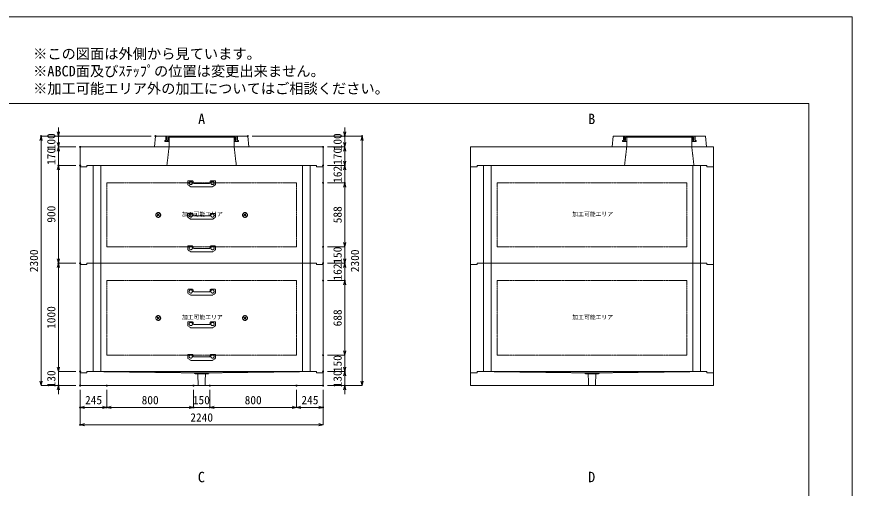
# Model space of a CAD drawing. Units: millimetres, scale not verified. Extents: x -5940 to 5940, y -4200 to 4200.
# Drawn here: x -1765 to 5940, y -146 to 4200 of the extents above; entities that cross this region are included whole.
import ezdxf
from ezdxf.enums import TextEntityAlignment as Align

# ---------------------------------------------------------------- set-up
doc = ezdxf.new("R2010")
doc.units = ezdxf.units.MM
doc.header["$LTSCALE"] = 20
doc.header["$PDMODE"] = 32
doc.header["$PDSIZE"] = 10
doc.linetypes.add('LONG_DASHED1', pattern=[7, 6, -1])
doc.linetypes.add('LONG_DOUBLE_CHAIN', pattern=[21.8, 18, -1, 0.6, -0.6, 0.6, -1])
for name, color, linetype, lineweight in [('0-0_D-TTL', 7, 'Continuous', 9), ('0-1_Defpoints', 7, 'Continuous', 9), ('0-3_D-TTL-TXT', 7, 'Continuous', 9), ('0-4_D-STR-TXT', 7, 'Continuous', 9), ('0-5_D-STR-DIM', 3, 'Continuous', 9), ('0-6_0', 7, 'Continuous', 9), ('0-7_D-STR', 7, 'Continuous', 9), ('0-9_D-STR-STR4', 134, 'LONG_DASHED1', 9), ('0-A_D-STR-STR3', 2, 'LONG_DASHED1', 9), ('0-B_D-STR-STR5', 1, 'LONG_DOUBLE_CHAIN', 9)]:
    doc.layers.add(name, color=color, linetype=linetype, lineweight=lineweight)
doc.styles.add('ＭＳ ゴシック', font='')
doc.styles.get('ＭＳ ゴシック').set_extended_font_data('MS Gothic')

# ---------------------------------------------------------------- blocks, each defined once
blk = doc.blocks.new('A$C4DE05FD1')
at = {"layer": '0-0_D-TTL', "color": 134}
for p, q in [((4000, 76000), (114800, 76000)), ((114800, 76000), (114800, 4000))]:
    blk.add_line(p, q, dxfattribs=at)
at = {"layer": '0-1_Defpoints', "color": 134}
for p, q in [((0, 84000), (118800, 84000)), ((118800, 84000), (118800, 0))]:
    blk.add_line(p, q, dxfattribs=at)
at = {"layer": '0-3_D-TTL-TXT', "style": 'ＭＳ ゴシック'}
for s, p in [('※この図面は外側から見ています。', (43260.9, 79815.7)), ('※ABCD面及びｽﾃｯﾌﾟの位置は変更出来ません。', (43260.9, 78215.7)), ('※加工可能エリア外の加工についてはご相談ください。', (43260.9, 76615.7))]:
    blk.add_text(s, height=962.2, dxfattribs=at).set_placement(p, align=Align.BOTTOM_LEFT)
blk = doc.blocks.new('_Open30')
at = {"layer": '0-6_0'}
blk.add_line((0, 0), (-20, 0), dxfattribs=at)
blk.add_lwpolyline([(-20, 5.36), (0, 0), (-20, -5.36)], dxfattribs=at)
blk = doc.blocks.new('A$C31CA379A')
at = {"layer": '0-4_D-STR-TXT', "style": 'ＭＳ ゴシック'}
for s, p in [('A', (-325.9, -2190.5)), ('B', (35638.6, -2190.5)), ('C', (-351.4, -35190.5)), ('D', (35638.6, -35190.5))]:
    blk.add_text(s, height=962.2, dxfattribs=at).set_placement(p, align=Align.BOTTOM_LEFT)
blk = doc.blocks.new('A$C17EB7B83')
at = {"layer": '0-7_D-STR'}
for p, q in [((-22400, 3400), (22400, 3400)), ((-22400, 3400), (-22400, -240)), ((22400, 3400), (22400, -240)), ((-21200, 0), (21200, 0))]:
    blk.add_line(p, q, dxfattribs=at)
at = {"layer": '0-7_D-STR', "linetype": 'LONG_DASHED1'}
for p, q in [((-6000, 3400), (-6400, 0)), ((6000, 3400), (6400, 0))]:
    blk.add_line(p, q, dxfattribs=at)
at = {"layer": '0-7_D-STR'}
for points in [[(-22400, -240), (-21200, -240), (-21200, 0)], [(22400, -240), (21200, -240), (21200, 0)]]:
    blk.add_lwpolyline(points, dxfattribs=at)
blk = doc.blocks.new('A$C576B1677')
at = {"layer": '0-7_D-STR'}
for p, q in [((-22400, 3400), (22400, 3400)), ((-22400, 3400), (-22400, -240)), ((22400, 3400), (22400, -240)), ((-21200, 0), (21200, 0))]:
    blk.add_line(p, q, dxfattribs=at)
at = {"layer": '0-7_D-STR', "linetype": 'LONG_DASHED1'}
for p, q in [((6400, 3400), (6000, 0)), ((18400, 3400), (18800, 0))]:
    blk.add_line(p, q, dxfattribs=at)
at = {"layer": '0-7_D-STR'}
for points in [[(-22400, -240), (-21200, -240), (-21200, 0)], [(22400, -240), (21200, -240), (21200, 0)]]:
    blk.add_lwpolyline(points, dxfattribs=at)
blk = doc.blocks.new('A$C019679C0')
at = {"layer": '0-7_D-STR'}
for p, q in [((-8700, 0), (-8500, 2000)), ((8500, 2000), (-8500, 2000)), ((8700, 0), (8500, 2000)), ((-8700, 0), (8700, 0))]:
    blk.add_line(p, q, dxfattribs=at)
at = {"layer": '0-7_D-STR', "linetype": 'LONG_DASHED1'}
for p, q in [((-6000, 0), (-6000, 1800)), ((6000, 1800), (6000, 0))]:
    blk.add_line(p, q, dxfattribs=at)
at = {"layer": '0-9_D-STR-STR4'}
for points in [[(-6600, 2000), (-6600, 1200), (-6800, 1200), (-6800, 1000), (-6000, 1000)], [(-6000, 1800), (-6200, 1800), (-6200, 1200), (-6400, 1200), (-6400, 2000)], [(-6000, 1800), (6000, 1800), (6200, 1800)], [(6600, 2000), (6600, 1200), (6800, 1200), (6800, 1000), (6000, 1000)], [(6200, 1800), (6200, 1200), (6400, 1200), (6400, 2000)]]:
    blk.add_lwpolyline(points, dxfattribs=at)
blk = doc.blocks.new('A$C539D7795')
at = {"layer": '0-7_D-STR'}
for p, q in [((-21200, -240), (-21200, 0)), ((21200, 0), (-21200, 0)), ((-22400, -240), (-21200, -240)), ((22400, -240), (22400, -2600))]:
    blk.add_line(p, q, dxfattribs=at)
at = {"layer": '0-7_D-STR', "linetype": 'LONG_DASHED1'}
for p, q in [((-1400, -240), (-20000, 0)), ((1400, -240), (20000, 0)), ((-1200, -420), (-1400, -240)), ((1400, -240), (-1400, -240)), ((1200, -420), (-1200, -420)), ((-635.4, -2600), (-705, -420)), ((635.4, -2600), (705, -420)), ((1200, -420), (1400, -240))]:
    blk.add_line(p, q, dxfattribs=at)
at = {"layer": '0-7_D-STR'}
for points in [[(22400, -240), (21200, -240), (21200, 0)], [(-22400, -240), (-22400, -2600), (22400, -2600)]]:
    blk.add_lwpolyline(points, dxfattribs=at)
blk = doc.blocks.new('A$C27844A11')
at = {"layer": '0-A_D-STR-STR3'}
for p, q in [((-2560, 1000), (-2560, 453.5)), ((-2515.5, 370.3), (-2060.4, 33.6)), ((-2460, 1100), (-1758.4, 1100)), ((1949.4, 0), (-1949.4, 0)), ((-1559.2, 917.4), (-1542, 721.3)), ((1442.4, 630), (-1442.4, 630)), ((1559.2, 917.4), (1542, 721.3)), ((2460, 1100), (1758.4, 1100)), ((2515.5, 370.3), (2060.4, 33.6)), ((2560, 1000), (2560, 453.5))]:
    blk.add_line(p, q, dxfattribs=at)
for centre in [(-2000, 700), (2000, 700)]:
    blk.add_circle(centre, 300, dxfattribs=at)
for centre, radius, start, end in [((-2460, 1000), 100, 90, 180), ((-2460, 453.5), 100, 180, 236.30993), ((-1949.4, 200), 200, 236.30993, 270), ((-1758.4, 900), 200, 5, 90), ((-1442.4, 730), 100, 185, 270), ((1442.4, 730), 100, 270, 355), ((1758.4, 900), 200, 90, 175), ((1949.4, 200), 200, 270, 303.69007), ((2460, 1000), 100, 0, 90), ((2460, 453.5), 100, 303.69007, 0)]:
    blk.add_arc(centre, radius, start, end, dxfattribs=at)
blk = doc.blocks.new('A$C19A04970')
at = {"layer": '0-7_D-STR'}
for p, q in [((-21200, 0), (21200, 0)), ((-22400, -240), (-22400, -18240)), ((22400, -240), (22400, -18240)), ((-21200, -18000), (21200, -18000))]:
    blk.add_line(p, q, dxfattribs=at)
at = {"layer": '0-7_D-STR', "linetype": 'LONG_DASHED1'}
for p, q in [((-20000, -18000), (-20000, 0)), ((-18600, -18000), (-18600, 0)), ((18600, -18000), (18600, 0)), ((20000, -18000), (20000, 0))]:
    blk.add_line(p, q, dxfattribs=at)
at = {"layer": '0-7_D-STR'}
for points in [[(-22400, -240), (-21200, -240), (-21200, 0)], [(22400, -240), (21200, -240), (21200, 0)], [(-22400, -18240), (-21200, -18240), (-21200, -18000)], [(22400, -18240), (21200, -18240), (21200, -18000)]]:
    blk.add_lwpolyline(points, dxfattribs=at)
at = {"layer": '0-B_D-STR-STR5'}
for p, q in [((17500, -3240), (17500, -15000)), ((17500, -15000), (-17500, -15000))]:
    blk.add_line(p, q, dxfattribs=at)
blk.add_lwpolyline([(17500, -3240), (-17500, -3240), (-17500, -15000)], dxfattribs=at)
blk = doc.blocks.new('A$C6562612B')
at = {"layer": '0-7_D-STR'}
for p, q in [((-21200, 0), (21200, 0)), ((-22400, -240), (-22400, -20240)), ((22400, -240), (22400, -20240)), ((-21200, -20000), (21200, -20000))]:
    blk.add_line(p, q, dxfattribs=at)
at = {"layer": '0-7_D-STR', "linetype": 'LONG_DASHED1'}
for p, q in [((-20000, -20000), (-20000, 0)), ((-18600, -20000), (-18600, 0)), ((18600, -20000), (18600, 0)), ((20000, -20000), (20000, 0))]:
    blk.add_line(p, q, dxfattribs=at)
at = {"layer": '0-7_D-STR'}
for points in [[(-22400, -240), (-21200, -240), (-21200, 0)], [(22400, -240), (21200, -240), (21200, 0)], [(-22400, -20240), (-21200, -20240), (-21200, -20000)], [(22400, -20240), (21200, -20240), (21200, -20000)]]:
    blk.add_lwpolyline(points, dxfattribs=at)
at = {"layer": '0-B_D-STR-STR5'}
for p, q in [((17500, -3240), (17500, -17000)), ((17500, -17000), (-17500, -17000))]:
    blk.add_line(p, q, dxfattribs=at)
blk.add_lwpolyline([(17500, -3240), (-17500, -3240), (-17500, -17000)], dxfattribs=at)
blk = doc.blocks.new('A$C1C640AAB')
at = {"layer": '0-B_D-STR-STR5'}
for p, q in [((-318.2, -318.2), (318.2, 318.2)), ((-318.2, 318.2), (318.2, -318.2))]:
    blk.add_line(p, q, dxfattribs=at)
blk.add_circle((0, 0), 450, dxfattribs=at)
blk = doc.blocks.new('A$C224d24dc')
at = {"layer": '0-7_D-STR'}
blk.add_blockref('A$C19A04970', (0, 0), dxfattribs=at)
at = {"layer": '0-B_D-STR-STR5'}
for p in [(-8000, -9140), (8000, -9140)]:
    blk.add_blockref('A$C1C640AAB', p, dxfattribs=at)
blk = doc.blocks.new('A$C7b34cff9')
at = {"layer": '0-7_D-STR'}
blk.add_blockref('A$C6562612B', (0, 0), dxfattribs=at)
at = {"layer": '0-B_D-STR-STR5'}
for p in [(-8000, -10140), (8000, -10140)]:
    blk.add_blockref('A$C1C640AAB', p, dxfattribs=at)

msp = doc.modelspace()

# ---------------------------------------------------------------- linework, layer by layer
at = {"layer": '0-1_Defpoints'}
for p in [(-1540, 3100), (-1380, 3100), (-485, 3100), (365, 3100), (1260, 3100), (1420, 3100), (-1180, 3000), (1060, 3000), (-1380, 2830), (-1380, 2830), (-1180, 2830), (-1180, 2830), (1060, 2830), (1260, 2830), (1060, 2668), (1260, 2668), (1060, 2080), (1060, 2080), (-1380, 1930), (-1180, 1930), (1060, 1930), (1260, 1930), (1060, 1768), (1260, 1768), (1060, 1080), (-1180, 930), (1060, 930), (1260, 930), (-1380, 800), (-1180, 800), (-1180, 800), (-935, 800), (-135, 800), (15, 800), (815, 800), (1060, 800), (1060, 800), (1260, 800), (-1180, 600), (-935, 600), (-135, 600), (15, 600), (1060, 600), (-1180, 440)]:
    msp.add_point(p, dxfattribs=at)
at = {"layer": '0-5_D-STR-DIM'}
for p, q in [((-1380, 3140), (-1380, 3180)), ((1260, 3140), (1260, 3180)), ((-525, 3100), (-1540, 3100)), ((-525, 3100), (-1380, 3100)), ((-1380, 3000), (-1380, 3100)), ((405, 3100), (1260, 3100)), ((405, 3100), (1420, 3100)), ((1260, 3000), (1260, 3100)), ((-1540, 840), (-1540, 3060)), ((-1380, 3040), (-1380, 3080)), ((1260, 3040), (1260, 3080)), ((1420, 840), (1420, 3060)), ((-1220, 3000), (-1380, 3000)), ((-1380, 3000), (-1380, 2830)), ((-1220, 3000), (-1380, 3000)), ((-1380, 2960), (-1380, 2920)), ((1100, 3000), (1260, 3000)), ((1100, 3000), (1260, 3000)), ((1260, 3000), (1260, 2830)), ((1260, 2960), (1260, 2920)), ((1260, 2870), (1260, 2910)), ((-1220, 2830), (-1380, 2830)), ((-1220, 2830), (-1380, 2830)), ((-1380, 2790), (-1380, 2750)), ((-1380, 1970), (-1380, 2790)), ((1100, 2830), (1260, 2830)), ((1100, 2830), (1260, 2830)), ((1260, 2668), (1260, 2830)), ((1260, 2790), (1260, 2750)), ((1100, 2668), (1260, 2668)), ((1100, 2668), (1260, 2668)), ((1260, 2628), (1260, 2588)), ((1260, 2120), (1260, 2628)), ((1260, 2120), (1260, 2160)), ((1100, 2080), (1260, 2080)), ((1100, 2080), (1260, 2080)), ((1260, 2080), (1260, 1930)), ((1260, 1970), (1260, 2010)), ((-1220, 1930), (-1380, 1930)), ((-1220, 1930), (-1380, 1930)), ((1100, 1930), (1260, 1930)), ((1100, 1930), (1260, 1930)), ((1260, 1768), (1260, 1930)), ((-1380, 970), (-1380, 1890)), ((1260, 1890), (1260, 1850)), ((1100, 1768), (1260, 1768)), ((1100, 1768), (1260, 1768)), ((1260, 1120), (1260, 1728)), ((1260, 1728), (1260, 1688)), ((1260, 1120), (1260, 1160)), ((1100, 1080), (1260, 1080)), ((1100, 1080), (1260, 1080)), ((1260, 1080), (1260, 930)), ((-1380, 970), (-1380, 1010)), ((1260, 970), (1260, 1010)), ((-1220, 930), (-1380, 930)), ((-1220, 930), (-1380, 930)), ((-1380, 930), (-1380, 800)), ((1100, 930), (1260, 930)), ((1100, 930), (1260, 930)), ((1260, 930), (1260, 800)), ((1260, 890), (1260, 850)), ((-1220, 800), (-1540, 800)), ((-1220, 800), (-1380, 800)), ((1100, 800), (1260, 800)), ((1100, 800), (1420, 800)), ((-1380, 760), (-1380, 720)), ((-1180, 760), (-1180, 440)), ((-1180, 760), (-1180, 600)), ((-935, 760), (-935, 600)), ((-935, 760), (-935, 600)), ((-135, 760), (-135, 600)), ((-135, 760), (-135, 600)), ((15, 760), (15, 600)), ((15, 760), (15, 600)), ((815, 760), (815, 600)), ((815, 760), (815, 600)), ((1060, 760), (1060, 600)), ((1060, 760), (1060, 440)), ((1260, 760), (1260, 720)), ((-975, 600), (-1140, 600)), ((-175, 600), (-895, 600)), ((-175, 600), (-215, 600)), ((15, 600), (-135, 600)), ((775, 600), (55, 600)), ((55, 600), (95, 600)), ((855, 600), (1020, 600)), ((1020, 440), (-1140, 440))]:
    msp.add_line(p, q, dxfattribs=at)

# ---------------------------------------------------------------- block references
at = {"layer": '0-0_D-TTL', "xscale": 0.1, "yscale": 0.1}
msp.add_blockref('A$C4DE05FD1', (-5940, -4200), dxfattribs=at)
at = {"layer": '0-4_D-STR-TXT', "xscale": 0.1, "yscale": 0.1}
msp.add_blockref('A$C31CA379A', (-60, 3400), dxfattribs=at)
at = {"layer": '0-5_D-STR-DIM', "xscale": 2, "yscale": 2}
for p, rotation in [((-1540, 3100), 90), ((-1380, 3100), 270), ((1260, 3100), 270), ((1420, 3100), 90), ((-1380, 3000), 270), ((1260, 3000), 270), ((-1380, 3000), 90), ((1260, 3000), 90), ((1260, 2830), 270), ((-1380, 2830), 90), ((-1380, 2830), 90), ((1260, 2830), 90), ((1260, 2668), 90), ((1260, 2668), 90), ((1260, 2080), 270), ((1260, 2080), 270), ((-1380, 1930), 270), ((-1380, 1930), 90), ((1260, 1930), 270), ((1260, 1930), 90), ((1260, 1768), 90), ((1260, 1768), 90), ((1260, 1080), 270), ((1260, 1080), 270), ((-1380, 930), 270), ((-1380, 930), 270), ((1260, 930), 270), ((1260, 930), 90), ((-1540, 800), 270), ((-1380, 800), 90), ((1260, 800), 90), ((1420, 800), 270), ((-1180, 600), 180), ((-935, 600), 180), ((15, 600), 180), ((15, 600), 180), ((815, 600), 180), ((-1180, 440), 180)]:
    msp.add_blockref('_Open30', p, dxfattribs=dict(at, rotation=rotation))
at = {"layer": '0-5_D-STR-DIM'}
for name, p, xscale, yscale in [('A$C539D7795', (-60, 930), 0.05, 0.05), ('A$C539D7795', (3540, 930), 0.05, 0.05), ('_Open30', (-935, 600), 2, 2), ('_Open30', (-135, 600), 2, 2), ('_Open30', (-135, 600), 2, 2), ('_Open30', (815, 600), 2, 2), ('_Open30', (1060, 600), 2, 2), ('_Open30', (1060, 440), 2, 2)]:
    msp.add_blockref(name, p, dxfattribs=dict(at, xscale=xscale, yscale=yscale))
at = {"layer": '0-7_D-STR', "xscale": 0.05, "yscale": 0.05}
for name, p in [('A$C019679C0', (-60, 3000)), ('A$C019679C0', (4160, 3000)), ('A$C17EB7B83', (-60, 2830)), ('A$C576B1677', (3540, 2830)), ('A$C224d24dc', (-60, 2830)), ('A$C19A04970', (3540, 2830)), ('A$C7b34cff9', (-60, 1930)), ('A$C6562612B', (3540, 1930))]:
    msp.add_blockref(name, p, dxfattribs=at)
at = {"layer": '0-A_D-STR-STR3', "xscale": 0.05, "yscale": 0.05}
for p in [(-60, 2633), (-60, 2333), (-60, 2033), (-60, 1633), (-60, 1333), (-60, 1033)]:
    msp.add_blockref('A$C27844A11', p, dxfattribs=at)

# ---------------------------------------------------------------- texts
at = {"layer": '0-5_D-STR-DIM', "style": 'ＭＳ ゴシック'}
for s, p in [('100', (-1385.2, 2968.96)), ('100', (1254.8, 2968.96)), ('170', (-1385.2, 2833.96)), ('170', (1254.8, 2833.96)), ('162', (1254.8, 2668.8)), ('900', (-1385.2, 2301.4)), ('588', (1254.8, 2296.4)), ('2300', (-1545.2, 1845.6)), ('150', (1254.8, 1923.96)), ('2300', (1414.8, 1845.6)), ('162', (1254.8, 1768.8)), ('1000', (-1385.2, 1322.96)), ('688', (1254.8, 1345.8)), ('150', (1254.8, 923.96)), ('130', (-1385.2, 783.96)), ('130', (1254.8, 783.96))]:
    msp.add_text(s, height=76.98, rotation=90, dxfattribs=at).set_placement(p, align=Align.BOTTOM_LEFT)
for s, p in [('245', (-1134.86, 605.2)), ('800', (-613.2, 605.2)), ('150', (-141.04, 605.2)), ('800', (336.8, 605.2)), ('245', (860.14, 605.2)), ('2240', (-164.4, 445.2))]:
    msp.add_text(s, height=76.98, dxfattribs=at).set_placement(p, align=Align.BOTTOM_LEFT)
at = {"layer": '0-B_D-STR-STR5', "style": 'ＭＳ ゴシック'}
for p in [(-241.7, 2349.98), (3358.3, 2349.98), (-241.7, 1399.98), (3358.3, 1399.98)]:
    msp.add_text('加工可能エリア', height=38.42, dxfattribs=at).set_placement(p, align=Align.BOTTOM_LEFT)

doc.saveas('drawing.dxf')
